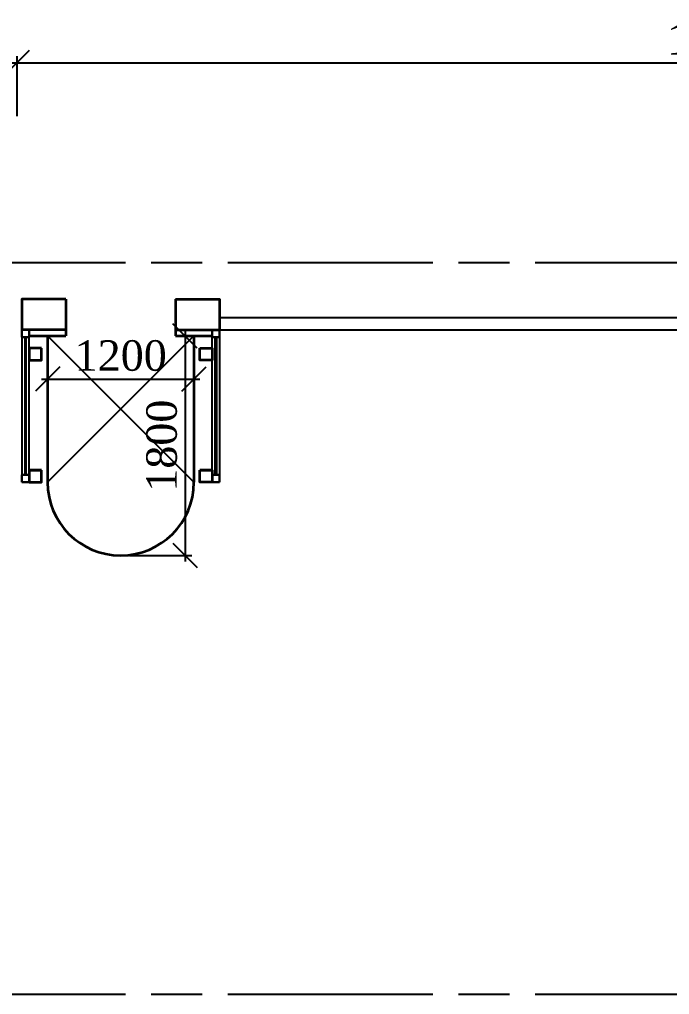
# Model space of a CAD drawing. Header units: inches. Extents: x 2870606 to 3671143, y -733551 to -473558.
# Drawn here: x 3403065 to 3408395, y -518423 to -510429 of the extents above; entities that cross this region are included whole.
import ezdxf

# ---------------------------------------------------------------- set-up
doc = ezdxf.new("R2010")
doc.units = ezdxf.units.IN
doc.header["$MEASUREMENT"] = 0
doc.linetypes.add('ACAD_ISO08W100', pattern=[36, 24, -3, 6, -3])
doc.layers.add('A_Windows', color=160, linetype='Continuous')
doc.styles.add('J~stule', font='dutch.ttf')
doc.linetypes.add('FENCELINE1', pattern='A,0.25,-0.1,[133,ltypeshp.shx,S=0.1,R=0,X=-0.1,Y=0],-0.1,1', length=1.45)
doc.dimstyles.new('J~style', dxfattribs={"dimscale": 100, "dimtxt": 2.5, "dimasz": 2, "dimexe": 0.55, "dimexo": 0.725, "dimtad": 1, "dimdec": 0, "dimdsep": 46, "dimtxsty": 'J~stule', "dimblk": 'OBLIQUE', "dimcen": 2, "dimdle": 0.5, "dimadec": 0, "dimazin": 0, "dimtfac": 1, "dimtdec": 0, "dimtmove": 0, "dimatfit": 3, "dimfxl": 1, "dimarcsym": 0})

# ---------------------------------------------------------------- blocks, each defined once
blk = doc.blocks.new('_Oblique')
at = {"color": 0, "linetype": 'ByBlock', "lineweight": -2}
blk.add_line((-0.5, -0.5), (0.5, 0.5), dxfattribs=at)
blk = doc.blocks.new('*D690')
at = {"color": 0, "lineweight": -2, "transparency": 16777216}
for p, q in [((3403045.4, -511221.3), (3403045.4, -510728.6)), ((3414645.4, -511221.3), (3414645.4, -510728.6)), ((3402995.4, -510783.6), (3414695.4, -510783.6))]:
    blk.add_line(p, q, dxfattribs=at)
at = {"layer": 'Defpoints', "color": 0, "lineweight": 35, "transparency": 16777216}
for p in [(3414645.4, -510783.6), (3403045.4, -511293.8), (3414645.4, -511293.8)]:
    blk.add_point(p, dxfattribs=at)
at = {"color": 0, "lineweight": -2, "transparency": 16777216, "xscale": 200, "yscale": 200, "zscale": 200, "rotation": 180}
blk.add_blockref('_Oblique', (3403045.4, -510783.6), dxfattribs=at)
at = {"color": 0, "lineweight": -2, "transparency": 16777216, "xscale": 200, "yscale": 200, "zscale": 200}
blk.add_blockref('_Oblique', (3414645.4, -510783.6), dxfattribs=at)
at = {"color": 0, "transparency": 16777216, "insert": (3408845.4, -510592.8), "char_height": 250, "attachment_point": 5, "style": 'J~stule'}
blk.add_mtext('11600', dxfattribs=at)
blk = doc.blocks.new('*U54')
at = {"color": 7, "lineweight": 30}
for points in [[(0, 60), (60, 60), (60, 0), (0, 0)], [(1250, 60), (1190, 60), (1190, 0), (1250, 0)]]:
    blk.add_lwpolyline(points, close=True, dxfattribs=at)
at = {"color": 4, "lineweight": 25}
for points in [[(60, 60), (1190, 60), (1190, 0), (60, 0)], [(60, 35), (1190, 35), (1190, 25), (60, 25)]]:
    blk.add_lwpolyline(points, close=True, dxfattribs=at)
blk = doc.blocks.new('*U53')
at = {"color": 7, "lineweight": 30}
for points in [[(0, 60), (60, 60), (60, 0), (0, 0)], [(1250, 60), (1190, 60), (1190, 0), (1250, 0)]]:
    blk.add_lwpolyline(points, close=True, dxfattribs=at)
at = {"color": 4, "lineweight": 25}
for points in [[(60, 60), (1190, 60), (1190, 0), (60, 0)], [(60, 35), (1190, 35), (1190, 25), (60, 25)]]:
    blk.add_lwpolyline(points, close=True, dxfattribs=at)
blk = doc.blocks.new('*D718')
at = {"color": 0, "lineweight": -2, "transparency": 16777216}
for p, q in [((3403245.4, -513376.6), (3404545.4, -513376.6)), ((3403295.4, -513421.9), (3403295.4, -513431.6)), ((3404495.4, -513421.9), (3404495.4, -513431.6))]:
    blk.add_line(p, q, dxfattribs=at)
at = {"layer": 'Defpoints', "color": 0, "lineweight": 35, "transparency": 16777216}
for p in [(3403295.4, -513349.4), (3404495.4, -513349.4), (3404495.4, -513376.6)]:
    blk.add_point(p, dxfattribs=at)
at = {"color": 0, "lineweight": -2, "transparency": 16777216, "xscale": 200, "yscale": 200, "zscale": 200, "rotation": 180}
blk.add_blockref('_Oblique', (3403295.4, -513376.6), dxfattribs=at)
at = {"color": 0, "lineweight": -2, "transparency": 16777216, "xscale": 200, "yscale": 200, "zscale": 200}
blk.add_blockref('_Oblique', (3404495.4, -513376.6), dxfattribs=at)
at = {"color": 0, "transparency": 16777216, "insert": (3403895.4, -513185.7), "char_height": 250, "attachment_point": 5, "style": 'J~stule'}
blk.add_mtext('1200', dxfattribs=at)
blk = doc.blocks.new('*D719')
at = {"color": 0, "lineweight": -2, "transparency": 16777216}
for p, q in [((3404423.3, -512973.1), (3404423.3, -514873.1)), ((3404572.9, -513023.1), (3404368.3, -513023.1)), ((3403967.9, -514823.1), (3404478.3, -514823.1))]:
    blk.add_line(p, q, dxfattribs=at)
at = {"layer": 'Defpoints', "color": 0, "lineweight": 35, "transparency": 16777216}
for p in [(3404645.4, -513023.1), (3403895.4, -514823.1), (3404423.3, -514823.1)]:
    blk.add_point(p, dxfattribs=at)
at = {"color": 0, "lineweight": -2, "transparency": 16777216, "xscale": 200, "yscale": 200, "zscale": 200}
for p, rotation in [((3404423.3, -513023.1), 90), ((3404423.3, -514823.1), 270)]:
    blk.add_blockref('_Oblique', p, dxfattribs=dict(at, rotation=rotation))
at = {"color": 0, "transparency": 16777216, "insert": (3404232.3, -513923.1), "char_height": 250, "attachment_point": 5, "rotation": 90, "style": 'J~stule'}
blk.add_mtext('1800', dxfattribs=at)

msp = doc.modelspace()

# ---------------------------------------------------------------- linework, layer by layer
at = {"color": 252, "linetype": 'ACAD_ISO08W100', "ltscale": 70}
for p, q in [((3441734.29, -512423.13), (3375840.6, -512423.13)), ((3441734.29, -518423.13), (3375840.6, -518423.13))]:
    msp.add_line(p, q, dxfattribs=at)
at = {"lineweight": 35}
for p, q in [((3403445.37, -512723.13), (3403445.37, -513023.13)), ((3404345.37, -512723.13), (3404345.37, -513023.13)), ((3403445.37, -512973.13), (3403085.37, -512973.13)), ((3404345.37, -512973.13), (3404705.37, -512973.13)), ((3403145.37, -514123.13), (3403245.37, -514123.13)), ((3404645.37, -514123.13), (3404545.37, -514123.13)), ((3404545.37, -514223.13), (3404545.37, -514123.13)), ((3403145.37, -514223.13), (3403245.37, -514223.13)), ((3404645.37, -514223.13), (3404545.37, -514223.13))]:
    msp.add_line(p, q, dxfattribs=at)
at = {"linetype": 'FENCELINE1', "ltscale": 200}
msp.add_line((3404705.37, -512873.13), (3412985.37, -512873.13), dxfattribs=at)
for p, q in [((3404705.37, -512973.13), (3412985.37, -512973.13)), ((3403295.37, -514223.13), (3404495.37, -513023.13)), ((3403295.37, -513023.13), (3404495.37, -514223.13))]:
    msp.add_line(p, q)
at = {"color": 4, "lineweight": 35}
for p, q in [((3403145.37, -513023.13), (3403445.37, -513023.13)), ((3403295.37, -513023.13), (3403295.37, -514223.13)), ((3404345.37, -513023.13), (3404645.37, -513023.13)), ((3404495.37, -513023.13), (3404495.37, -514223.13))]:
    msp.add_line(p, q, dxfattribs=at)
at = {"lineweight": 35}
for points in [[(3403445.37, -512723.13), (3403085.37, -512723.13), (3403085.37, -512973.13)], [(3404345.37, -512723.13), (3404705.37, -512723.13), (3404705.37, -512973.13)]]:
    msp.add_lwpolyline(points, dxfattribs=at)
for points in [[(3403245.37, -513123.13), (3403145.37, -513123.13), (3403145.37, -513223.13), (3403245.37, -513223.13)], [(3404545.37, -513123.13), (3404645.37, -513123.13), (3404645.37, -513223.13), (3404545.37, -513223.13)], [(3403245.37, -514123.13), (3403145.37, -514123.13), (3403145.37, -514223.13), (3403245.37, -514223.13)], [(3404545.37, -514123.13), (3404645.37, -514123.13), (3404645.37, -514223.13), (3404545.37, -514223.13)]]:
    msp.add_lwpolyline(points, close=True, dxfattribs=at)
at = {"color": 4, "lineweight": 35}
msp.add_arc((3403895.37, -514223.13), 600, 180, 359.999961, dxfattribs=at)

# ---------------------------------------------------------------- block references
at = {"layer": 'A_Windows', "color": 5, "lineweight": 30, "xscale": -1, "rotation": 89.99998460706348}
msp.add_blockref('*U53', (3403145.37, -512973.13), dxfattribs=at)
at = {"layer": 'A_Windows', "color": 5, "lineweight": 30, "rotation": 270.0000153929365}
msp.add_blockref('*U54', (3404645.37, -512973.13), dxfattribs=at)

# ---------------------------------------------------------------- dimensions: what is measured, and where the dimension line sits
for base, p1, p2, picture, middle in [((3414645.37, -510783.64), (3403045.37, -511293.77), (3414645.37, -511293.77), '*D690', (3408845.37, -510592.76)), ((3404495.37, -513376.57), (3403295.37, -513349.4), (3404495.37, -513349.4), '*D718', (3403895.37, -513185.69))]:
    dim = msp.add_linear_dim(base=base, p1=p1, p2=p2, dimstyle='J~style', override={"dimdec": 1, "dimtdec": 1})
    dim.commit()
    dim.dimension.update_dxf_attribs({"geometry": picture, "text_midpoint": middle})
dim = msp.add_linear_dim(base=(3404423.34, -514823.13), p1=(3404645.37, -513023.13), p2=(3403895.37, -514823.13), angle=90, dimstyle='J~style', override={"dimdec": 1, "dimtdec": 1})
dim.commit()
dim.dimension.update_dxf_attribs({"geometry": '*D719', "text_midpoint": (3404232.28, -513923.13)})

doc.saveas('drawing.dxf')
